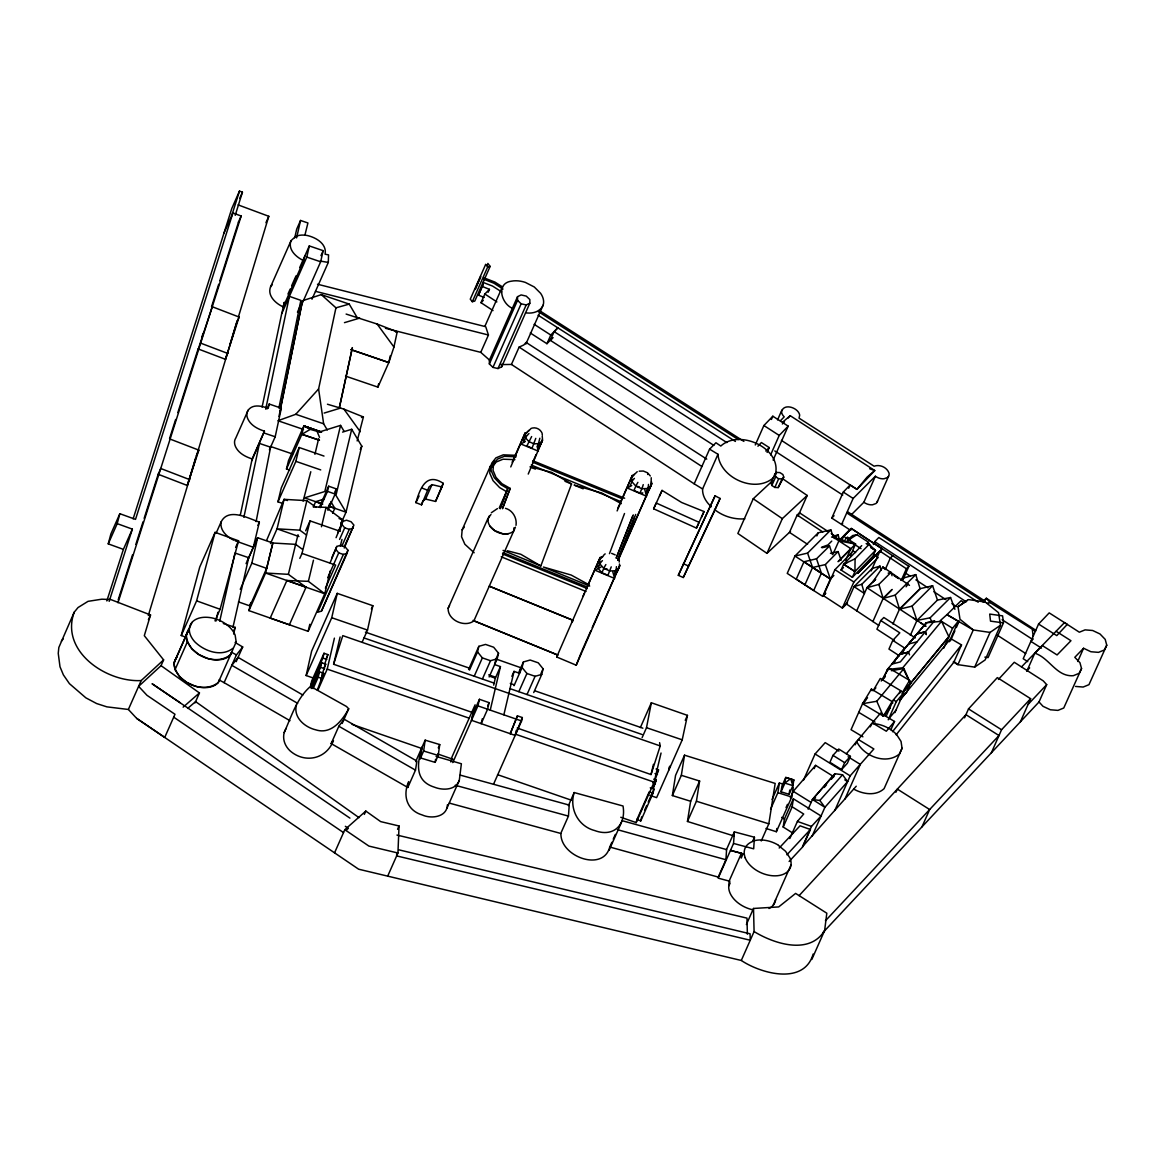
<?xml version="1.0" encoding="UTF-8"?>
<svg xmlns="http://www.w3.org/2000/svg" width="1165" height="1165" viewBox="0 0 1165 1165"><rect width="100%" height="100%" fill="white"/><g stroke="black" fill="none" stroke-linecap="round" stroke-linejoin="round"><path stroke-width="1.5" d="M501.649 366.829L529.827 303.235L529.857 299.551L526.26 296.114L521.134 294.934L517.537 296.667L489.358 360.262L489.373 363.946L492.955 367.397L498.008 368.548L501.649 366.829L501.664 364.383M852.372 577.33L854.935 571.549L855.081 558.792L869.134 544.332L875.468 550.433L872.905 556.215L852.372 577.33L841.057 570.034L843.62 564.253L861.721 545.628M525.866 344.068L543.167 305.055A22.368 14.694 23.9 0 0 540.633 293.332L534.284 286.983L525.342 282.396A22.63 14.868 23.9 0 0 511.624 281.144C495.373 283.095 501.343 304.516 513.183 308.579M311.987 299.23L328.297 262.431L328.559 254.887L325.093 254.203C327.103 243.703 315.584 237.238 306.832 235.417A19.339 12.713 23.9 0 0 295.488 236.539L291.032 240.674L270.542 286.925C267.091 295.779 275.872 303.657 283.255 306.876L303.745 260.625L304.822 256.038M396.784 852.634L396.653 855.911L750.245 940.242L750.071 933.791L398.678 849.795M387.683 876.138L397.935 853.013L399.042 825.985L380.678 821.616L365.825 811.073L344.811 829.698L334.559 852.824M753.289 909.894A24.771 16.281 23.9 0 1 728.795 885.677L729.13 881.089L741.421 853.348L730.484 850.392L743.11 853.77L741.217 858.081L741.421 853.348M560.933 833.82C560.438 856.61 603.15 872.396 609.746 847.028L718.237 877.085L725.926 859.741L726.581 849.591L621.775 820.582M754.439 837.227L753.682 848.819L733.557 843.46L734.358 831.868L754.439 837.227L752.983 840.533M574.185 792.55C569.059 808.787 578.175 826.276 594.718 830.558C613.489 837.591 626.333 824.995 623.027 806.005L574.185 792.55L568.404 805.612M449.326 803.107L560.758 833.441L568.447 816.097L569.234 805.102L460.233 775.118M342.19 723.48L348.699 708.786L346.515 706.5L310.516 686.389C296.624 698.49 291.498 716.315 284.173 732.567C282.469 739.338 284.915 745.848 289.823 750.61C304.371 763.716 326.215 759.478 333.452 740.62M296.463 704.81C293.056 717.232 304.575 727.164 315.599 729.785C331.064 734.926 342.19 720.742 348.699 708.786M867.474 544.914L867.736 541.71L856.828 534.677L852.649 535.551L848.047 540.254L856.828 534.677M494.615 460.757L490.349 466.218L462.156 529.813L461.558 536.759L464.864 544.259L474.155 552.763M490.349 466.218L489.737 473.165L493.043 480.664L499.581 487.538L506.469 491.615L500.222 508.29M702.597 488.965L694.209 483.839L709.572 449.151L717.975 454.277L702.597 488.965C702.218 495.868 706.267 502.304 711.334 506.717M717.975 454.277C719.752 478.072 755.561 493.916 773.575 477.577M490.96 514.479L487.858 518.643L448.146 608.247C447.549 620.1 464.777 627.95 473.893 620.858L515.411 527.177M513.94 527.847L513.605 531.24C504.489 538.346 487.247 530.483 487.858 518.643M246.077 563.612L253.315 547.288L259.358 522.095C248.902 518.673 228.617 507.125 221.175 521.803C219.501 530.148 226.971 536.963 233.845 540.211M516.022 525.313C517.129 518.105 512.702 510.27 505.494 508.333M408.653 781.599C402.406 795.797 407.022 810.505 422.254 814.961C431.312 819.141 447.112 817.146 447.418 804.767M447.01 808.088L459.301 780.332L461.384 763.759L436.074 756.435M420.783 756.405L422.094 747.085C416.764 764.036 414.929 781.162 434.545 787.22C442.904 790.54 455.806 790.336 459.301 780.332M419.982 759.274L423.638 751.017L425.167 740.154L439.744 744.566L438.215 755.444L435.288 762.041M435.579 759.274L435.142 762.376L420.565 757.964M793.292 833.368L783.186 827.034L784.394 819.053L793.365 798.811L821.063 815.981L811.481 826.422L802.51 846.664L856.231 786.215M783.186 827.034L792.156 806.806L793.365 798.811M770.56 809.194L777.885 792.681L779.37 782.996L784.001 784.438M781.045 791.792L781.919 786.113L785.763 777.448L793.831 779.953L792.914 785.632L789.069 794.312L781.045 791.792L784.89 783.113L785.763 777.448L793.831 779.953L792.55 782.836M761.24 840.955L768.827 823.83L775.176 783.433L684.525 755.182L675.554 775.409L672.365 795.564L690.641 801.272L687.452 821.471L733.994 835.989M407.808 787.482L415.483 770.138L416.924 761.109L344.083 719.184L338.84 726.246L331.151 743.59L407.808 787.482L408.522 782.967M672.365 795.564L681.336 775.322L684.525 755.182M687.452 821.471L696.422 801.243L699.612 781.031L681.336 775.322M765.973 828.461L776.371 831.723L776.88 828.49M776.371 831.723L791.749 797.035L793.278 787.336M789.069 794.312L789.768 790.045M850.756 530.41L841.611 524.454L853.13 498.445L875.381 476.237A9.145 6.014 23.9 0 0 884.031 478.771L887.482 477.519A9.568 6.291 23.9 0 0 889.055 473.179C887.002 467.325 879.895 464.136 874.1 466.204L799.059 418.148L799.685 415.075C798.331 407.604 783.594 402.74 781.569 411.74A9.699 6.378 23.9 0 0 784.205 416.852L780.433 420.74M256.111 521.614L270.586 447.185L259.431 443.428L243.878 517.347M642.119 737.62L646.502 727.703L651.351 702.757L687.452 715.368L682.224 739.833L656.609 797.646L649.808 795.331M278.886 408.027L300.861 300.366L289.386 296.361L265.707 409.148M278.974 416.473L302.521 300.73L321.292 294.628L349.238 304.109L357.495 318.118M280.43 408.449L302.521 300.73L297.439 312.205M262.096 407.109L281.697 313.705L306.817 257.086L309.293 245.931L323.171 250.664L320.652 261.79L301.546 304.895M240.267 515.323L252.15 458.923L264.44 431.166C257.8 429.04 250.912 425.516 247.825 418.905A17.329 11.388 23.9 0 1 248.13 410.226C252.878 403.731 261.732 406.032 268.168 408.303L269.217 404.037L281.333 408.201L275.188 436.773L269.406 449.836M327.263 429.972L323.637 423.798L318.598 388.964L335.942 307.822L321.292 294.628M251.742 460.772L264.44 431.166M339.394 407.648L352.369 347.621L339.306 407.823M357.16 440.938L363.407 416.968L343.937 409.133L327.452 404.226M345.524 376.106L377.911 387.129L378.64 383.751M377.911 387.129L388.804 362.563L390.246 355.82M388.804 362.563L351 349.646L388.804 362.563L393.945 347.024L397.207 331.85L377.125 324.03L346.122 314.069M362.388 641.638L367.514 630.076L372.844 605.713L337.238 593.364L311.623 651.177L306.133 675.54L314.652 678.481M281.843 313.458L284.318 302.288L283.255 306.876M327.918 510.314L335.127 494.047L336.277 488.878L328.676 486.213L319.312 507.343M294.73 237.849L296.696 229.141L300.541 220.462L307.924 222.966L304.924 235.097M296.609 237.893L300.541 220.462M215.962 621.032L217.913 612.295M219.734 621.149L234.981 553.04L248.698 557.7L232.956 627.338M311.186 688.544L320.593 667.327L321.627 662.725L325.69 664.137L321.773 675.234M240.267 589.301L251.844 563.161L257.611 537.735L272.843 543.021L295.633 544.346L302.245 549.181M306.133 675.54L331.748 617.727L337.238 593.364M640.765 820.903L653.055 793.147L649.225 791.821L636.935 819.577L640.765 820.903L641.667 816.854M653.055 793.147L653.973 789.098L650.259 787.831M653.245 788.632L656.259 780.04L653.725 779.167M482.31 718.732L481.189 723.669L487.582 709.208L489.082 702.641L479.456 699.306L473.048 713.766L471.505 720.319L515.163 735.406L516.343 730.251M517.406 715.849L510.241 733.702L517.406 715.849L522.342 717.567L521.571 720.96L493.552 784.191M515.163 735.406L522.342 717.567M320.273 507.634L327.481 491.368L328.676 486.213M313.108 688.617L318.176 677.185L319.414 671.783L323.608 673.239L317.302 690.044M450.84 762.026L452.035 756.857L475.102 704.825L471.505 720.319M324.001 653.259L311.696 681.001L310.574 685.836L322.88 658.079L324.001 653.259L327.904 654.614L324.613 664.312M317.899 690.161L327.219 669.118L334.413 638.143M655.283 779.37L658.516 769.89L656.07 769.031M452.777 762.594L477.912 705.874L479.456 699.306M493.683 685.122L495.314 678.176L500.44 666.613L494.644 664.574L495.97 658.997L520.857 667.734L519.532 673.297L514.042 671.375L511.857 676.326M490.247 710.082L500.44 666.613M503.863 714.8L514.042 671.375M233.626 634.022L235.214 627.382L223.316 623.523M310.793 471.738L303.104 501.168M314.929 454.321L318.657 438.637M320.317 431.676L340.559 425.371L324.817 491.513L304.575 497.863L322.72 504.11M342.568 432.099L351.699 429.273L335.957 495.387L346.02 512.192L340.894 523.755M472.582 712.543L333.612 664.254L340.122 636.978M469.48 670.079L477.534 651.905L478.859 646.327L485.543 644.42L493.669 647.23L498.533 653.216L497.207 658.793L489.154 676.967M514.042 685.675L522.095 667.516L523.405 661.953L530.148 660.031L538.274 662.841L543.094 668.812L541.769 674.404L533.716 692.563M620.785 817.277L636.192 822.606L637.007 819.184M636.192 822.606L654.133 782.137L661.05 753.027M266.61 540.4L284.085 499.348L306.876 500.659L316.152 507.416M282.92 503.528L277.954 501.824L281.26 487.989L299.201 447.52L324.001 456.068M289.692 470.078L286.488 469L288.498 460.626L303.876 425.939L320.914 431.865M286.488 469L301.866 434.312L303.876 425.939L320.885 431.88M277.954 501.824L295.881 461.355L299.201 447.52M306.439 534.997L299.813 530.162L306.876 500.659M308.39 581.35L286.881 580.505L270.222 618.076L308.128 631.328L324.773 593.757L308.39 581.35L313.458 560.205M321.467 526.74L326.113 507.372L313.21 506.862M308.128 631.328L309.817 624.28M330.263 570.85L324.773 593.757L286.881 580.505M339.976 530.337L342.495 519.779L326.113 507.372M517.187 728.052L651.017 774.55L653.463 764.313M248.931 610.62L265.576 573.034L288.381 574.345L306.046 587.218L289.386 624.79L248.931 610.62L250.635 603.557M288.381 574.345L295.633 544.346M295.429 545.307L298.007 534.706M238.475 601.897L249.98 605.931L250.81 602.553M249.98 605.931L266.625 568.36L272.843 543.021L265.576 573.034L306.046 587.218M160.755 666.322L163.61 659.885L144.3 635.682L150.533 614.96L110.806 599.567L101.85 599.189L88.03 601.344L78.04 607.533L74.196 612.222L58.833 647.478L58.25 653.361L59.998 666.759L63.376 674.87L69.419 683.651L85.875 697.85L96.608 703.543L106.845 706.849L128.368 709.47L136.713 718.426L358.645 869.207L741.29 960.47C761.473 973.911 804.2 985.284 813.141 954.048M811.801 959.479L824.616 930.573L826.815 913.214L795.622 893.409L778.686 906.923L753.507 908.467L746.386 924.529M299.813 558.37L302.012 553.404L310.065 520.886L340.326 531.371M340.297 546.239L341.986 539.395M119.849 513.707L117.214 523.638L132.359 529.128L123.388 549.37L108.243 543.866L110.893 533.934L119.849 513.707L135.519 519.372L232.913 212.947L241.155 216.02L117.985 602.756M186.269 637.342L181.245 635.537L199.739 567.035L215.103 532.347L238.563 540.808L220.112 609.295L214.986 620.858M181.245 635.537L196.608 600.849L215.103 532.347M330.117 562.768L336.802 546.443L340.53 545.307L345.117 546.866L347.913 550.215L347.083 553.302L321.467 611.115L317.739 612.251L343.355 554.438L347.083 553.302M321.467 611.115L347.913 550.215M535.769 438.36L532.026 448.146L526.915 445.918L531.633 436.555M344.243 548.031L353.898 525.109L351.102 521.76L346.515 520.202L342.83 521.352L337.719 532.915M611.246 566.874L607.912 575.292L601.897 572.714L598.985 569.408M336.059 537.677L342.83 521.352M148.319 615.528L237.354 320.448M238.403 316.967L268.795 216.297L238.082 204.88M415.89 502.625C419.997 488.747 426.128 471.869 443.181 483.315L441.972 486.985L431.997 484.64L429.113 486.795L421.526 504.838L415.89 502.625L419.109 495.955M198.137 348.932L225.457 359.315L228.092 350.636M230.204 343.675L236.524 322.822M225.457 359.315L239.087 317.04L212.248 306.745L198.778 347.49M158.178 474.272L187.274 485.47L195.735 457.641M187.274 485.47L198.822 450.127L170.105 439.089M291.032 240.674C287.58 249.528 296.361 257.407 303.745 260.625M235.214 215.321L242.436 192.196L239.495 191.075L231.82 208.419L133.145 518.833M475.597 288.148L475.189 289.473L480.723 276.586L476.325 286.503M231.631 215.845L239.495 191.075M201.982 336.802L203.089 333.336M118.189 599.859L132.548 554.773M135.854 544.361L143.033 521.818M144.14 518.352L158.498 473.267M169.551 438.579L175.624 419.502M177.837 412.57L198.283 348.393M211.535 306.774L218.714 284.231M219.821 280.765L238.607 221.801M106.831 600.951L123.388 549.37M109.16 601.358L132.359 529.128M333.612 664.254L342.801 635.639L660.22 745.935L651.017 774.55M421.526 504.838L422.72 501.256L425.589 499.101L435.564 501.431L443.181 483.315M538.055 447.156C541.172 444.739 543.167 440.166 542.235 436.205M487.684 520.391L489.242 515.949M478.495 295.167L483.096 284.347L478.495 295.167L484.189 297.454M557.438 654.934L556.695 656.987L576.224 665.2L619.78 565.447L592.228 627.615M500.222 508.785L507.751 488.718L500.863 484.655L494.324 477.781L491.018 470.267L491.63 463.335L495.897 457.874L503.251 454.831L516.037 455.326M503.062 550.39L540.837 565.942L571.549 483.985L551.453 472.306L530.323 466.786M609.47 553.652L624.513 513.503M502.537 508.231L510.197 488.412L501.955 483.708L495.955 477.33L493.013 470.296L493.538 464.092L497.484 459.112L504.329 456.316L516.168 456.782M502.552 508.726L510.197 488.412M617.858 559.491L634.415 517.347M617.814 559.972L635.697 514.464M616.256 557.802L632.653 516.11M616.227 558.239L633.279 514.886M576.224 665.2L581.364 652.152M74.196 612.222C59.983 651.06 106.03 682.472 141.183 680.564L163.61 659.885M774.769 476.325C784.132 449.428 740.052 428.269 720.8 446.049L715.951 442.758L709.572 449.151M235.097 642.468L242.699 646.968L236.422 654.905L231.631 652.313L218.306 682.501C203.103 694.704 175.041 682.413 174.007 662.856L188.817 629.318L186.313 635.114C187.303 654.643 215.408 667.05 230.524 654.686L233.117 648.949M231.631 652.313L230.597 654.745A24.523 16.121 23.9 0 1 207.705 658.487L198.924 654.555L191.759 648.788L187.347 641.93A24.538 16.135 23.9 0 1 188.89 629.377M728.911 885.822L730.178 882.954M223.942 233.189L232.913 212.947M239.641 198.501L242.436 192.196M238.403 222.238L241.155 216.02M108.243 543.866L117.214 523.638M265.94 222.719L268.795 216.297M158.819 472.83L160.741 468.49L189.837 479.689M237.165 321.365L239.087 317.04M196.259 455.908L198.822 450.127M287.988 294.031L290.202 289.036M291.643 285.775L296.026 275.872M299.696 267.601L309.293 245.931M148.392 619.78L150.533 614.96M248.13 410.226L235.825 437.967A17.329 11.388 23.9 0 0 235.519 446.661C238.621 453.272 245.509 456.797 252.15 458.923M320.958 255.645L323.171 250.664M128.368 709.47L141.183 680.564M267.047 408.93L269.217 404.037M216.108 533.221L221.175 521.803M279.891 411.478L281.333 408.201M174.051 662.87L191.977 622.43M187.347 641.93L175.041 669.686L179.425 676.53L186.618 682.311L195.4 686.229A24.523 16.121 23.9 0 0 218.292 682.501L219.53 679.574M235.636 547.419L238.563 540.808M257.916 525.357L259.358 522.095M247.475 560.613L257.611 537.735M195.065 702.859L199.448 692.942L161.047 665.666L138.62 686.345L146.965 695.301L174.983 714.276L164.731 737.401L136.713 718.426M270.513 543.545L277.037 528.837L284.085 499.348L287.464 500.542M233.757 630.644L235.214 627.382M289.954 720.684L224.117 682.661L236.422 654.905M236.189 661.662L242.699 646.968M313.472 506.644L315.671 501.693L323.783 499.159M305.667 530.803L310.065 520.886M327.642 508.391L329.797 503.513M334.836 492.14L336.277 488.878M360.276 449.428L361.791 446.079L346.02 512.192L329.156 506.353M332.622 513.226L334.806 508.275L330.816 501.576M341.054 523.041L342.495 519.779L339.073 518.571M339.583 539.41L344.709 527.847L341.913 524.468M331.69 558.006L336.802 546.443M327.744 577.68L338.724 552.894L335.971 549.56M341.986 545.861L349.311 529.347L353.024 528.211M325.385 588.209L335.637 565.083L302.012 553.404M344.389 546.574L353.17 526.755M485.645 264.455L470.267 299.143L472.306 301.706L474.767 301.109L490.13 266.421L487.887 263.45L487.392 265.139L485.645 264.455L487.669 267.018L472.306 301.706M310.778 687.204L321.627 662.725M493.028 310.589L480.999 302.696L484.844 294.017L489.446 289.342L482.339 286.503M312.191 688.107L319.414 671.783M488.164 292.24L489.446 289.342M326.462 657.875L327.904 654.614M323.521 669.03L325.69 664.137M320.71 679.763L323.608 673.239M485.004 326.04L501.576 288.643M490.13 360.611L480.752 352.354L488.441 335.01L485.732 326.71L317.506 284.231M371.373 609.004L372.844 605.713M425.589 499.101L431.997 484.64M489.373 363.946L517.551 300.352L517.537 296.667M492.955 367.397L521.134 303.803L517.551 300.352M435.564 501.431L441.972 486.985M498.008 368.548L526.187 304.953L529.827 303.235M500.935 364.601L511.435 364.441L519.124 347.097L523.828 344.957L526.114 342.423L706.747 459.126M530.323 333.001L546.938 343.704L550.783 335.039L557.846 327.831L554.147 331.632L550.302 340.311L713.854 445.379M512.149 462.228L525.197 432.768L510.765 466.932M523.609 442.132L526.129 436.657L528.968 433.497M499.246 507.911L507.751 488.718M364.354 814.379L365.825 811.073M537.706 446.544L539.846 438.229M533.206 461.107L536.104 454.554M537.56 451.292L542.642 439.831L528.226 474.068M415.657 761.619L425.167 740.154M397.571 829.291L399.042 825.985M468.607 669.453L478.859 646.327M438.273 747.872L439.744 744.566M474.301 676.05L482.354 657.89L477.534 651.905M482.47 678.889L490.523 660.715L497.207 658.793M495.606 659.827L498.533 653.216M487.669 705.844L489.082 702.641M518.658 672.7L523.405 661.953M518.862 691.646L526.915 673.487L522.095 667.516M527.031 694.486L535.085 676.312L541.769 674.404M540.895 673.778L543.094 668.812M617.931 507.94L619.387 504.663M620.828 501.401L632.435 475.218L617.115 510.925M630.017 486.053L631.94 481.713A10.412 6.291 -24.7 0 1 634.43 478.393M582.864 596.495L584.306 593.233M586.49 588.325L600.266 557.234L556.695 656.987L557.525 654.934L473.893 620.858M598.009 568.302L599.931 563.962A10.427 6.276 -25 0 1 602.422 560.642M637.896 482.354A10.441 2.33 -54.6 0 0 635.828 486.184L633.949 490.48L639.92 493.072L642.847 492.955M601.897 572.714L603.819 568.389A10.412 2.315 -54.6 0 1 605.873 564.574M639.92 493.072L641.842 488.732A10.427 2.534 -78.7 0 0 643.226 484.625M645.774 492.839L647.696 488.499A10.412 6.437 70.5 0 0 648.468 484.436M617.712 560.35L651.788 483.46L618.295 560.074M614.377 573.617L615.659 570.734A10.412 6.408 70.8 0 0 616.401 566.671M582.078 650.521L590.786 630.891M614.872 574.068L617.13 572.059L619.052 567.734A10.427 7.849 22.3 0 0 619.445 563.991M653.638 508.799L656.201 503.018L699.044 522.313L696.481 528.095L653.638 508.799L662.055 490.392L681.627 502.494L704.024 511.537L701.461 517.304M659.492 496.174L662.055 490.392M678.307 575.335L715.092 495.809L720.072 498.445L714.961 510.008L683.273 577.52L678.307 575.335L715.092 495.809M683.273 577.52L720.072 498.445M755.269 444.957L763.89 425.531L772.846 416.225L788.181 426.142L773.109 460.131M771.405 419.458L772.846 416.225M640.371 727.543L651.351 702.757M777.55 419.91L781.875 410.153M767.109 452.399L769.25 447.593L761.386 442.54L757.934 446.21M770.618 454.86L779.225 435.433L788.181 426.142M772.861 480.504L753.231 498.78L737.853 533.468L766.963 553.346L790.511 531.386M609.746 847.028L611.843 842.295M613.241 839.149L615.338 834.417M770.982 482.849L774.827 474.184L776.604 472.437L779.909 472.597L782.924 474.563L783.768 477.155L778.191 487.582L774.827 487.436L771.856 485.47L770.982 482.849L772.759 481.116M609.149 850.173L621.455 822.417M775.322 475.335L776.604 472.437M771.856 485.47L775.701 476.791L774.827 474.184M774.827 487.436L778.671 478.771L782.035 478.917L783.768 477.155M778.191 487.582L782.035 478.917M656.346 774.783L658.516 769.89M652.633 788.195L656.259 780.04M644.565 810.316L646.735 805.423M648.177 802.161L653.973 789.098M685.253 720.319L687.452 715.368M766.963 553.346L782.327 518.658L807.199 495.475L782.458 478.611M828.213 531.604L799.51 512.818L797.166 515.032L789.477 532.376L807.578 544.317M798.112 515.964L807.199 495.475M690.641 801.272L699.612 781.031M816.519 558.792L803.967 561.763L796.277 579.107L813.709 590.509L821.398 573.165L816.519 558.792L829.538 545.992L832.465 554.613M816.854 535.944L818.252 532.798L830.849 529.9L833.31 537.109M842.674 523.434L841.611 524.454L831.781 518.105L843.3 492.081L850.13 484.975L856.945 489.373L874.769 470.558L790.22 415.701L782.574 422.211M825.81 593.247L822.708 596.364L804.884 584.845L812.573 567.501L807.593 553.098L830.849 529.9M848.688 488.222L850.13 484.975M833.004 554.103L838.873 540.895L849.037 530.643L843.591 536.264L842.135 539.57M851.484 514.595L863.848 502.261L875.381 476.237M833.878 575.481L830.397 579.02L822.708 596.364L825.038 594.004M851.688 552.705L834.941 569.656L823.422 595.665L842.353 608.014L847.275 603.077M845.717 560.249L850.843 548.686L833.208 537.211L855.532 544.04L850.406 555.603M877.027 502.304L888.545 476.296M726.305 850.028L734.358 831.868M733.557 843.46L718.179 878.148L729.931 881.279M878.192 557.452L853.872 582.005L842.353 608.014L847.465 602.844M873.43 544.506L874.711 541.623L878.861 537.516L978.207 602.203M871.143 570.937L879.925 551.118L906.399 568.768L908.875 566.336L851.295 528.459L838.873 540.895L855.532 544.04L838.086 561.676L850.843 548.686M880.565 552.094L882.036 548.788L851.295 528.459L843.591 536.264L855.532 544.04M772.045 799.51L779.37 782.996M856.712 610.839L866.964 587.713L875.527 579.238L866.964 587.713L916.957 620.45L930.136 617.8L950.567 597.499L954.907 609.31M786.04 807.593L787.482 804.331M790.365 797.836L793.249 791.326L815.617 765.361L833.674 776.604L831.3 779.312M878.847 625.445L872.891 621.542L883.143 598.417L892.157 589.446M803.369 780.404L815.078 753.973L825.199 742.629L838.931 751.134M814.175 768.623L815.617 765.361M915.282 637.91L883.842 617.508L880.769 620.537L876.925 629.216L894.487 640.575M901.273 580.33L906.399 568.768M903.021 579.544L908.875 566.336M789.826 838.538L797.413 821.412L803.704 814.029L792.156 806.806M808.131 809.18L812.442 799.467L834.956 773.706L842.557 774.769L847.596 781.628L824.907 807.301L812.092 836.208M741.29 960.47L754.09 931.563L753.507 908.467M832.99 755.357L829.917 762.289L841.581 769.599L847.334 763.293L850.421 756.362L838.756 749.037L832.99 755.357L844.654 762.653L850.421 756.362M892.914 624.018L899.511 609.135L920.088 588.689L932.612 585.718L937.446 600.077L916.957 620.45L910.375 635.318M773.094 905.394L791.02 864.925M880.769 620.537L899.802 632.857L892.783 640.4L888.953 649.08L899.336 655.779M833.543 776.924L834.956 773.706L812.442 799.467L824.907 807.301L819.84 800.471L812.442 799.467L815.602 797.923M779.181 848.018L800.049 825.81L810.403 829.509L802.729 846.853L789.113 861.488M841.581 769.599L844.654 762.653M882.983 679.297L887.308 669.54L926.321 622.78L934.621 620.683L900.312 661.909L891.778 664.152L916.957 633.906L925.301 631.707L926.35 634.517L925.301 631.707L916.899 634.022L908.569 643.997L917.059 641.799M855.183 744.784L856.654 741.479C863.673 756.231 885.939 765.157 899.467 753.988L902.045 748.25L901.055 741.45L896.628 734.591A24.785 16.295 23.9 0 0 871.784 723.538L846.343 753.77M894.181 662.856L896.103 658.516L904.666 648.075L892.783 640.4M902.744 652.4L904.666 648.075M870.313 726.844L871.784 723.538M834.781 810.534L850.159 775.846L873.867 748.964L858.343 739.513M916.957 633.906L926.321 622.78L930.879 622.343M844.916 799.074L860.294 764.386L848.091 756.813M924.879 626.042L926.321 622.78M886.084 716.417L893.409 699.903L900.734 691.063L903.661 692.84L894.866 712.66M888.254 719.795L896.293 701.621L903.661 692.84M906.166 693.146L910.491 683.389L948.834 636.658L941.538 621.294L933.922 622.037M890.875 729.741L894.531 721.485L880.565 713.082L872.323 722.839L886.332 731.227L894.531 721.485M943.679 648.308L952.562 628.255L958.344 621.251L946.97 614.639L940.286 620.625L952.562 628.255M902.045 748.25L884.089 788.676C875.789 796.321 863.076 794.21 853.945 789.229M949.271 641.755L958.344 621.251M950.48 640.765L954.878 630.862M956.334 627.556L959.261 620.945M895.929 792.244L897.327 789.098L929.655 809.529L998.988 735.537L965.945 714.684L799.103 895.637M899.962 700.034L950.669 638.595L961.518 644.915L953.829 662.259L896.133 734.824M953.261 661.938L957.907 664.647L974.668 667.108L990.046 632.42L1000.487 625.255L998.521 612.674L985.255 602.043L968.479 599.567L958.038 606.717L960.004 619.299L973.27 629.959L990.046 632.42M1000.487 625.255L985.124 659.943L974.668 667.108M1003.458 622.896L990.512 621.134L989.711 614.072L1002.584 615.863L1003.458 622.896L988.08 657.584L984.847 657.147M964.547 717.829L968.508 708.903L997.327 677.622L1030.617 698.68L1020.38 721.805L822.694 932.859M921.981 826.873L929.655 809.529L825.417 920.801M1038.568 624.047L1056.786 635.609L1067.286 624.396L1049.199 612.892L1038.568 624.047L1023.205 658.735L1027.748 661.633M1026.773 671.331L1034.811 653.172L1064.49 622.605L1079.343 632.216L1085.066 629.872L1092.654 630.498L1100.008 633.978L1105.206 639.381L1106.75 645.206L1088.955 684.685L1083.144 687.044L1075.557 686.433M991.313 752.881L1001.551 729.756L1030.617 698.68M998.42 679.443L1014.264 662.273L1043.257 680.87L1046.694 684.641L1039.005 701.985L1020.38 721.805M1077.727 661.472L1083.581 648.264L1090.921 651.745L1098.508 652.356L1104.318 649.997L1106.75 645.206M1083.581 648.264L1074.8 657.308L1079.955 662.725L1081.542 668.564L1063.747 708.014L1057.937 710.388L1050.349 709.762L1042.995 706.31L1038.758 701.679M284.173 732.567L286.022 728.445M696.481 528.095L704.024 511.537M1081.542 668.564L1079.125 673.326L1073.314 675.7C1056.466 676.967 1049.592 657.992 1034.811 653.172M448.146 608.247L449.53 605.552M528.313 431.385L531.211 428.312M651.483 481.815A10.398 7.835 22.7 0 1 651.089 485.557L647.696 488.499L641.842 488.732L635.872 486.154L631.94 481.713L631.648 477.169L634.168 474.344M899.38 693.524L900.924 690.845L880.289 678.467L873.284 690.496M543.167 305.055C540.429 311.856 532.201 313.982 525.561 312.759M866.003 699.597L862.581 703.689L883.347 716.155L892.099 701.519L871.391 689.083L862.581 703.689L851.047 729.698L862.915 736.833M902.715 691.923L909.588 680.418L888.982 668.098L881.235 681.03M824.616 930.573C809.5 955.315 774.128 943.854 754.09 931.563M909.486 585.369L882.924 567.005L872.935 581.786L875.396 579.34M906.108 586.796L908.103 583.84M331.151 743.59L333.248 740.765M270.542 286.925L272.362 284.551M462.156 529.813L464.296 527.09M492.256 466.99L496.217 462.01L503.047 459.199L514.886 459.665M892.507 731.722L961.518 644.915M61.381 641.129L63.318 638.784M902.584 692.942L910.491 683.389L903.924 668.521L876.808 701.257L883.347 716.155L890.22 707.81M948.718 636.92L902.06 693.539M883.347 716.155L890.133 707.971M900.327 699.67L906.647 692.054M887.308 669.54L902.744 667.793L941.538 621.294M867.546 697.762L862.581 703.689L876.808 701.257M882.284 680.2L885.342 676.545M888.618 718.965L895.972 710.184M873.633 690.496L875.876 687.816M824.179 787.482L826.553 784.759M819.84 800.471L842.557 774.769M303.497 429.434L277.925 420.725L295.764 414.289L318.598 388.964M786.899 854.79L810.403 829.509M1028.054 704.461L1046.694 684.641M782.356 423.973L784.496 421.715M787.831 418.206L790.22 415.701M1033.253 638.915L1030.894 641.391L1041.51 648.133M831.781 518.105L834.053 515.731M550.302 340.311L552.763 337.763M841.057 570.034L843.475 567.544M875.468 550.433L870.939 547.521L875.468 550.433L854.935 571.549L843.62 564.253L855.081 558.792M1021.501 666.904L1040.403 647.405M1027.137 670.501L1029.656 667.909M1035.743 630.221L986.362 598.271L982.998 601.693M546.938 343.704L552.822 337.704M812.573 567.501L825.33 564.588L838.101 551.569L841.13 560.249M982.998 601.708L986.362 598.271L990.09 602.567L1035.554 631.241M480.999 302.696L483.3 300.352M765.813 451.059L769.25 447.593M845.251 539.351L847.45 537.123L850.377 539.06M848.047 540.254L848.979 539.322M850.348 537.939L851.731 536.541M882.036 548.788L857.717 573.326L879.925 551.118M984.003 602.247L985.08 601.155L847.8 511.886L846.737 512.891L982.474 601.256M831.766 541.084L827.951 544.929L821.412 547.332M834.3 538.521L838.116 534.691L839.281 539.468M892.74 555.618L890.351 557.991L885.24 569.554L882.924 567.005M818.252 532.798L794.923 556.054L787.234 573.398L804.884 584.845M872.891 621.542L846.358 603.98L854.032 586.636L861.794 584.291L880.012 566.117L881.206 570.268M901.171 580.461L903.749 577.898L915.763 574.622L920.088 588.689L899.496 609.164L912.064 606.135L932.612 585.718M892.04 575.728L891.036 572.35L878.891 584.393L883.143 598.417L895.171 595.126L915.763 574.622M883.143 598.417L891.604 590.014M491.353 512.731L497.426 508.595M619.052 567.734L615.659 570.734L609.834 570.952L603.819 568.389L599.931 563.962L599.64 559.389A10.441 7.864 22.6 0 1 602.159 556.55M345.932 830.47L348.35 828.344L345.335 826.305M183.138 707.155L199.448 692.942M646.91 491.848L649.167 489.882L651.089 485.557L651.235 477.737M631.648 477.169L637.226 471.694M187.667 708.422L195.603 701.621L359.024 817.655M527.323 432.23L525.357 433.904L523.434 438.229L523.551 440.836M541.943 441.142L538.987 443.647L533.949 443.821L528.837 441.579L525.532 437.792L525.357 433.904L528.823 430.336M958.038 606.717L967.343 600.325M319.428 440.283L301.866 434.312L310.24 429.375L320.739 432.361M525.386 441.404L520.915 444.025L538.376 451.161L537.036 446.166M601.082 566.991L595.126 570.268L614.654 578.481L612.805 571.928M631.707 485.601L627.265 488.019L646.575 496.261L644.784 489.751M846.809 562.87L843.62 564.253L854.906 571.476M831.562 537.109L838.116 534.691M324.161 413.065L340.69 408.041M880.012 566.117L872.236 568.462L854.032 586.636L864.401 593.495L861.794 584.291M344.461 322.647L359.708 318.103M361.47 417.521L363.407 416.968M335.942 307.822L349.238 304.109M866.964 587.713L878.891 584.393M888.181 573.136L891.036 572.35M908.482 652.051L899.992 654.337L908.525 652.08L909.515 654.846M986.944 603.339L990.09 602.567M487.669 267.018L490.13 266.421M822.009 547.768L829.538 545.992M807.593 553.098L794.923 556.054L830.397 579.02L825.33 564.588M830.456 553.317L838.101 551.569M937.446 600.077L950.567 597.499M395.707 332.142L397.207 331.85M891.327 670.705L903.924 668.521M639.192 471.184L643.298 471.024L647.23 472.67M532.128 428.079C535.871 427.147 539.73 428.909 541.623 432.23M744.814 518.847C734.023 519.648 722.926 516.284 714.48 509.484M508.304 533.803L502.756 533.745L494.848 530.672L489.882 526.172M299.813 530.162L277.037 528.837L298.939 536.541M320.288 261.062L328.297 262.431M635.872 486.154L639.25 486.824M603.819 568.389L607.198 569.059M521.134 303.803L526.187 304.953M396.959 835.072L746.983 918.137L747.377 934.213M397.935 853.013L368.897 846.081L344.811 829.698M866.148 543.604L869.134 544.332M315.482 291.337L488.441 335.01M385.455 328.297L480.752 352.354M507.197 550.725L520.784 554.263L540.837 565.928M455.267 785.283L568.447 816.097M617.435 829.684L725.926 859.741M423.638 751.017L438.215 755.444M696.422 801.243L768.827 823.83M777.885 792.681L791.749 797.035M344.709 527.847L349.311 529.347M301.866 434.312L319.414 440.122M338.724 552.894L343.355 554.438M264.047 433.016L275.188 436.773M306.817 257.086L320.652 261.79M270.44 446.457L292.604 454M253.315 547.288L235.286 540.822M646.502 727.703L682.224 739.833M322.88 658.079L326.783 659.419M320.593 667.327L324.656 668.71M318.176 677.185L322.356 678.613M295.764 414.289L323.637 423.798M295.881 461.355L320.725 469.917M328.763 506.193L334.806 508.275M315.671 501.693L322.414 504.023M482.354 657.89L490.523 660.715M526.915 673.487L535.085 676.312M331.748 617.727L367.514 630.076M365.417 632.144L469.888 668.317M488.718 674.841L495.576 677.2M534.968 690.845L642.862 728.198M477.912 705.874L521.571 720.96M327.219 669.118L469.277 718.222M515.498 734.198L654.133 782.137M352.078 724.382L422.254 748.644M437.661 753.959L453.054 759.289M497.557 774.667L571.156 800.122M364.033 637.954L494.455 683.229M509.891 688.602L642.032 734.489M654.978 773.604L657.453 774.463M489.518 676.137L495.314 678.176M510.299 683.418L514.406 684.86M869.658 468.752L874.769 470.558L867.139 477.068L856.945 489.373L781.424 440.385M303.876 425.939L321.511 432.157L303.876 425.939L310.24 429.375M327.481 491.368L335.127 494.047M251.844 563.161L266.625 568.36M797.413 821.412L811.481 826.422M652.822 782.807L655.414 783.739M196.608 600.849L220.112 609.295M200.686 343.151L228.02 353.534M482.863 282.323L492.562 286.08L501.678 291.905M483.883 277.809L494.936 282.09L502.566 286.969M483.693 279.236L493.844 283.182L503.018 289.051M422.298 488.179L427.934 490.378M532.944 460.772L624.658 498.212M532.536 462.126L622.256 498.78M531.255 465.024L620.974 501.678M587.291 587.073L503.12 552.676L502.552 553.943L587.291 588.573M501.212 556.797L585.995 591.456M473.034 620.392L557.817 655.05M530.235 466.99L535.376 469.102M564.967 481.276L571.549 483.985M583.184 488.805L574.112 485.091L601.854 493.057L621.265 503.659M589.694 586.068L543.429 567.049L571.17 575.044L589.14 584.859M611.654 553.36L615.193 554.889M683.433 563.773L688.399 565.957M219.326 680.069L224.117 682.661M338.84 726.246L415.483 770.138M297.643 703.34L231.806 665.317L238.097 657.38L302.827 695.01M893.409 699.903L896.293 701.621M858.736 712.368L875.061 722.154M793.249 791.326L811.117 802.437M781.715 817.349L784.7 819.199M815.078 753.973L850.159 775.846M844.785 779.866L847.596 781.628M968.508 708.903L1001.551 729.756M1056.145 631.299L1070.955 640.721L1057.077 654.948L1042.267 645.526M964.052 602.582L961.11 600.703L946.97 614.639L973.27 629.959L957.907 664.647L953.917 661.443M539.22 310.429L743.882 441.389M538.143 311.521L738.26 439.54M538.114 315.205L735.406 441.433M554.147 331.632L726.873 442.598M534.153 324.321L550.783 335.039M763.89 425.531L779.225 435.433M843.3 492.081L853.13 498.445M852.008 542.803L861.052 548.642M852.707 550.696L855.605 552.559M913.462 618.193L926.058 626.319M920.7 622.853L924.894 625.561M774.783 450.957L842.761 495.052M1002.118 619.693L1032.146 639.134M997.211 635.114L1025.695 653.55M816.141 569.802L830.397 579.02M519.124 347.097L701.883 466.495M834.941 569.656L853.872 582.005M511.435 364.441L694.209 483.839M803.967 561.763L821.398 573.165M484.844 294.017L496.873 301.91M831.242 533.585L835.771 536.555M874.711 541.623L966.251 601.824M905.38 572.991L909.88 575.947M915.894 579.893L927.893 587.801M933.893 591.747L945.907 599.64M951.907 603.587L956.407 606.543M797.166 515.032L822.796 531.954M873.794 554.555L876.721 556.491M775.701 476.791L778.671 478.771M180.109 702.713L152.076 683.739L349.937 818.136M173.702 717.159L343.529 832.596M753.231 498.78L782.327 518.658M778.482 845.499L785.589 851.309L790.03 858.124A24.596 16.179 23.9 0 1 782.764 874.536A24.771 16.281 23.9 0 1 745.178 857.819M647.565 472.83L650.303 475.975M377.125 324.03L393.945 347.024M343.937 409.133L360.233 431.734M867.736 541.71L871.391 547.71M361.747 446.122L351.699 429.273M340.559 425.371L343.981 431.137M902.744 667.793L910.491 683.389L909.588 680.418M317.259 431.851L319.545 437.37M871.391 689.083L872.061 690.743M892.099 701.519L892.74 703.15M930.136 617.8L931.782 622.212M912.064 606.135L916.957 620.45M895.171 595.126L899.511 609.135M542.06 433.06L542.308 435.04M659.594 742.644L660.22 745.935M1032.394 629.945L1033.122 636.032M616.94 569.03L617.13 572.059M597.922 566.773L597.718 563.714L599.64 559.389L603.048 556.404A10.412 6.437 70.6 0 1 605.188 553.899M863.848 502.261A9.145 6.014 23.9 0 0 872.512 504.794L875.949 503.528A9.568 6.291 23.9 0 0 877.551 500.848M745.28 857.921A24.538 16.135 23.9 0 1 752.546 841.538M752.575 841.261A24.771 16.281 23.9 0 1 778.511 845.237M775.657 899.613A24.596 16.179 23.9 0 1 769.06 908.496M175.303 669.802A24.523 16.121 23.9 0 1 176.862 657.249M619.197 559.943A10.412 6.291 -24.7 0 1 619.154 562.054M647.813 473.733A10.398 2.315 -54.5 0 1 647.682 474.475M669.657 766.395L668.914 769.89L669.7 766.395M572.816 620.246L572.073 622.299L572.903 620.246L489.256 586.17L572.816 620.246M236.189 642.017L233.597 647.755C222.078 657.613 204.545 651.439 194.832 641.857A24.567 16.15 23.9 0 1 205.754 617.261A24.611 16.179 23.9 0 1 235.155 635.187L236.189 642.017M790.627 778.657L784.89 783.113L792.914 785.632L790.642 778.657M898.55 578.466L894.108 575.495L898.535 578.51"/></g></svg>
